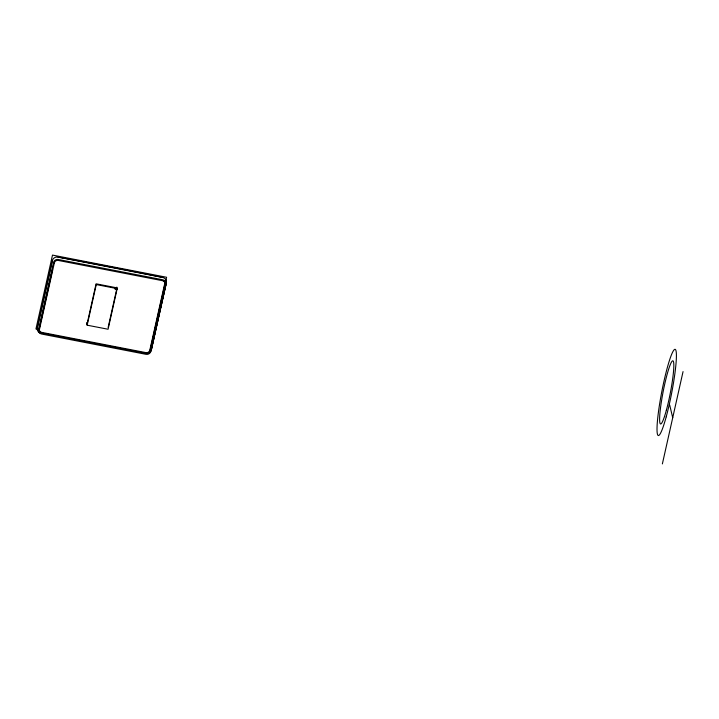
<?xml version="1.0" encoding="UTF-8"?>
<svg xmlns="http://www.w3.org/2000/svg" width="719" height="719" viewBox="0 0 719 719"><rect width="100%" height="100%" fill="white"/><g stroke="black" fill="none" stroke-linecap="round" stroke-linejoin="round"><path stroke-width="1.08" d="M40.974 333.257A4.871 4.7 -13.3 0 1 37.253 327.711L52.244 260.79A4.871 4.7 -13.3 0 1 58.032 257.096L162.629 277.417A4.871 4.7 -13.3 0 1 166.35 282.953A651.72 73.877 -79 0 0 151.358 349.883A4.871 4.7 -13.3 0 1 150.208 352.067M40.255 324.287L39.275 328.646A3.253 3.137 -13.3 0 0 41.783 332.385L145.921 352.616A3.253 3.137 -13.3 0 0 149.822 350.117L164.714 283.646A3.253 3.137 -13.3 0 0 163.752 280.662M40.74 322.103L52.451 269.796M86.981 324.422L96.085 283.807L116.999 287.87L108.147 327.415M87.161 325.186L96.265 284.562L117.179 288.634L108.084 329.248L87.161 325.186L86.577 322.714M115.283 288.265L115.076 289.182L116.972 289.55M115.552 289.281L115.759 288.355M116.029 289.371L116.235 288.445M116.496 289.46L116.703 288.535M165.622 281.605L166.601 277.264L52.487 255.092L35.95 328.942L38.143 329.374M151.358 349.883L166.35 282.953M662.37 463.908L683.05 371.597M115.175 288.723L117.08 289.092M669.713 405.076L672.714 417.748M116.82 287.106L117.179 288.634M58.032 257.096A1166.038 282.19 12.6 0 1 162.629 277.417M37.253 327.711A651.72 73.877 -79 0 1 52.244 260.79M53.422 262.624L38.475 329.338A4.134 3.99 -13.3 0 0 41.63 334.038L146.011 354.323A4.134 3.99 -13.3 0 0 150.927 351.187L165.873 284.472A4.134 3.99 -13.3 0 0 162.71 279.772L58.329 259.496A4.134 3.99 -13.3 0 0 53.422 262.624M54.347 262.929L39.455 329.401A3.253 3.137 -13.3 0 0 41.963 333.14L146.101 353.371A3.253 3.137 -13.3 0 0 150.001 350.881L164.894 284.409A3.253 3.137 -13.3 0 0 162.377 280.671L58.248 260.44A3.253 3.137 -13.3 0 0 54.347 262.929M666.207 416.831A43.877 4.97 -79 0 0 675.348 349.452A43.877 4.97 -79 0 0 658.595 410.9A43.877 4.97 -79 0 0 666.207 416.831M666.342 410.315A32.175 3.649 -79 0 0 673.047 360.902A32.175 3.649 -79 0 0 660.761 405.965A32.175 3.649 -79 0 0 666.342 410.315"/></g></svg>
